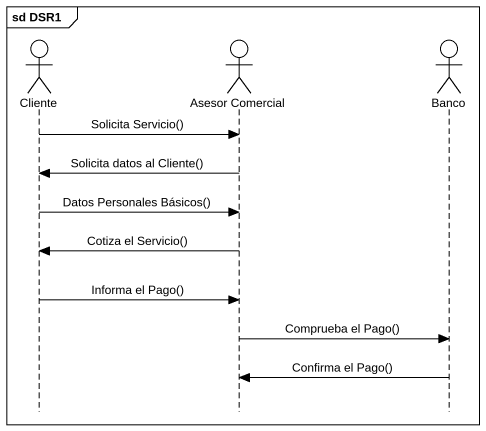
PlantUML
@startuml
mainframe sd DSR1
hide footbox
actor Cliente
actor "Asesor Comercial" as Asesor_Comercial
actor Banco

Cliente -> Asesor_Comercial : Solicita Servicio()
Asesor_Comercial -> Cliente : Solicita datos al Cliente()
Cliente -> Asesor_Comercial : Datos Personales Básicos()
Asesor_Comercial -> Cliente : Cotiza el Servicio()
Cliente -> Asesor_Comercial : Informa el Pago()
Asesor_Comercial -> Banco : Comprueba el Pago()
Banco -> Asesor_Comercial : Confirma el Pago()
@enduml
